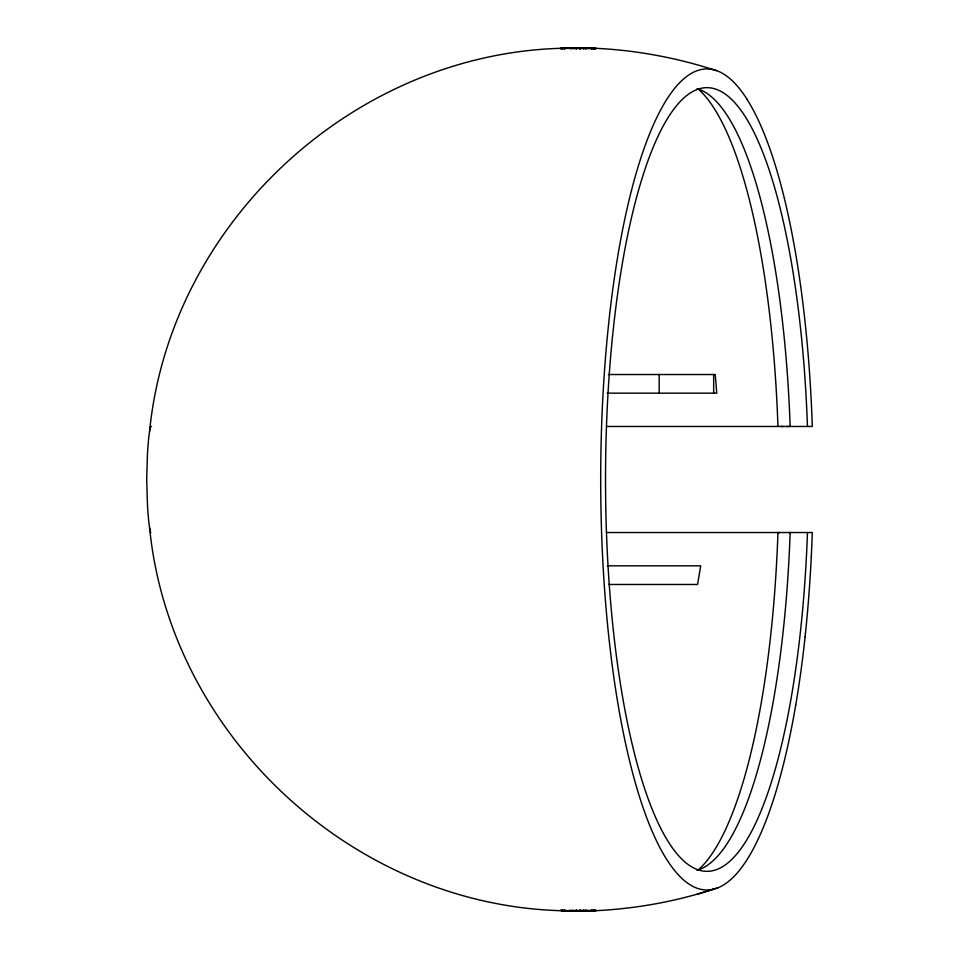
<?xml version="1.0" encoding="UTF-8"?>
<svg xmlns="http://www.w3.org/2000/svg" width="959" height="959" viewBox="0 0 959 959"><rect width="100%" height="100%" fill="white"/><g stroke="black" fill="none" stroke-linecap="round" stroke-linejoin="round"><path stroke-width="1.44" d="M805.416 633.599L805.081 636.752M149.592 431.178C170.115 223.807 352.265 54.543 560.392 48.31L572.355 47.986M596.019 910.69C635.709 908.653 675.208 901.7 712.993 889.317M697.013 894.399L718.195 887.674M569.31 910.582L596.019 910.343M569.31 48.418L596.019 48.657M595.971 48.693L595.012 48.741M578.253 48.154L584.175 48.094M561.399 910.259L560.416 910.355L576.623 910.858M581.37 910.75L574.956 911.038L575.82 911.014M574.932 48.429L576.707 48.07M582.341 48.094L580.363 48.13M582.341 910.906L583.408 910.918M581.586 48.106L582.137 48.094M574.932 910.571L574.321 910.918L574.968 911.014A1.403 1.403 0 0 0 576.335 909.719M561.399 48.741L560.416 48.645L575.016 48.01A1.403 1.403 0 0 1 576.335 49.281M578.001 910.846L595.971 910.69L595.215 910.726M579.176 48.154L578.361 47.974L584.558 47.986M582.077 910.966L581.753 910.978M572.235 48.094L575.772 48.058M574.956 48.022L572.391 48.094M572.235 910.906L574.837 910.894M587.591 910.559L581.478 910.571M560.488 48.31L571.336 47.998M582.521 910.762L581.705 910.882M581.538 910.99L581.574 911.026A1.403 1.403 0 0 1 580.075 909.779M591.547 910.858L593.825 910.774M591.14 910.87L591.14 910.87A1.403 0.695 88.1 0 0 591.799 909.6M590.636 910.882L584.175 910.906M581.358 910.99L577.006 911.026M575.472 910.954L576.491 910.834M579.668 910.834L581.514 910.822A1.403 1.391 0 0 1 580.83 910.571M571.444 48.106L572.079 48.094M572.079 910.906L574.921 911.002M575.064 911.038L574.465 910.978M579.008 48.154L587.591 48.441M576.299 911.038L577.57 910.846M582.413 911.026L583.048 911.026A1.403 0.695 89.6 0 0 583.683 910.139M575.939 911.038L577.402 910.846M577.666 47.974L578.505 47.974M608.33 374.525L715.234 374.525L716.757 393.166L607.131 393.166M780.77 426.467L783.383 426.467M786.608 426.467L788.598 426.467M151.522 426.467L150.887 426.467A28.111 1.834 -86.7 0 0 147.434 454.41L146.703 479.5L147.434 504.59A28.111 1.822 86.7 0 0 150.887 532.521M606.496 426.467L812.297 426.467A410.536 106.257 -90 0 0 794.819 248.765L792.302 235.111A410.584 106.269 -90 0 0 748.368 101.498L746.833 99.029M789.353 426.467L790.156 426.467A391.847 101.438 -90 0 0 697.061 88.696M777.845 532.533L780.003 532.533M788.837 532.533L790.156 532.533A391.847 101.438 -90 0 1 697.049 870.304M606.496 532.533L812.297 532.533A410.716 106.305 90 0 1 811.302 556.412M607.419 565.834L700.717 565.834L697.577 584.475L608.713 584.475M578.061 911.026L578.924 911.026M577.738 48.07L576.671 48.142M595.012 910.259L595.971 910.307M570.233 910.906L571.288 910.918M570.593 910.451A1.403 0.695 -88.1 0 1 570.09 910.858L561.495 910.738M576.491 48.058L575.484 48.13M584.331 48.094L595.971 48.31L585.062 47.998M571.6 910.894L561.95 910.75M560.943 910.702L560.488 910.69C352.325 904.505 170.115 735.229 149.592 527.822M561.698 910.726L561.998 910.738A1.403 0.695 -88.1 0 0 562.729 909.6M596.019 48.31C636.956 50.324 677.581 57.912 716.529 70.69M581.454 47.998L581.526 47.998A1.403 1.403 0 0 0 580.075 49.281M574.98 910.738L575.004 910.75A1.403 1.391 0 0 0 575.58 910.571M713.664 374.525L713.664 393.166M659.169 374.525L659.169 393.166M581.478 48.429L581.61 48.19A1.403 1.391 0 0 0 580.83 48.429M807.466 532.533A391.847 101.438 90 0 1 652.324 809.636A391.847 101.438 90 0 1 652.324 149.364A391.847 101.438 90 0 1 807.466 426.467M698.056 88.851A400.574 103.788 -90 0 1 777.953 426.407M777.953 532.617A400.574 103.788 -90 0 1 698.032 870.137M811.302 556.448A410.536 106.257 -90 0 1 805.416 633.635M805.092 636.872A410.584 106.269 -90 0 1 795.754 704.973M746.833 98.945A410.536 106.257 90 0 0 609.001 320.306L608.474 325.401A410.536 106.257 -90 0 0 665.978 858.341L667.056 859.959A410.536 106.257 90 0 0 792.314 723.901A410.2 106.173 90 0 0 795.742 704.865M573.362 911.026A1.403 0.695 -89.6 0 1 572.727 910.139M565.271 910.858A1.403 0.695 -88.1 0 1 564.611 909.588M570.689 48.717A1.403 0.695 89.6 0 0 570.09 48.094L570.233 48.13A1.403 0.695 88.1 0 1 570.593 48.549M561.998 48.262A1.403 0.695 88.1 0 1 562.729 49.4M564.611 49.412A1.403 0.695 88.1 0 1 565.271 48.142M572.727 48.861A1.403 0.695 89.6 0 1 573.362 47.974M570.689 910.283A1.403 0.695 -89.6 0 1 570.09 910.906M573.362 910.738A1.403 0.695 -88.1 0 1 573.038 910.594M562.322 910.331A1.403 0.695 -86.7 0 1 561.998 910.499M585.817 910.451A1.403 0.695 88.1 0 0 586.309 910.858A1.403 0.695 89.6 0 1 585.709 910.283M594.412 910.499A1.403 0.695 86.7 0 1 594.089 910.343M583.372 910.594A1.403 0.695 88.1 0 1 583.048 910.738M594.412 910.738A1.403 0.695 88.1 0 1 593.681 909.6M573.038 48.406A1.403 0.695 88.1 0 1 573.362 48.262M561.998 48.501A1.403 0.695 86.7 0 1 562.322 48.669M574.932 48.286A1.403 1.391 0 0 1 575.58 48.429M594.089 48.657A1.403 0.695 -86.7 0 1 594.412 48.501M585.817 48.549A1.403 0.695 -88.1 0 1 586.309 48.142A1.403 0.695 -89.6 0 0 585.709 48.717M583.048 48.262A1.403 0.695 -88.1 0 1 583.372 48.406M591.14 48.13A1.403 0.695 -88.1 0 1 591.799 49.4M583.048 47.974A1.403 0.695 -89.6 0 1 583.683 48.861M593.681 49.4A1.403 0.695 -88.1 0 1 594.412 48.262"/></g></svg>
